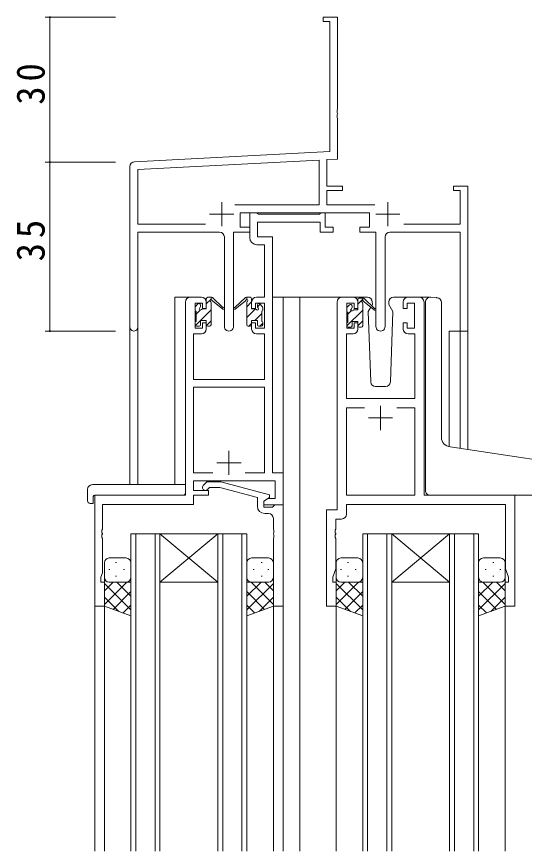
# Model space of a CAD drawing. Units: millimetres, scale not verified. Extents: x -841 to 292, y -594 to 212.
# Drawn here: x -722.2 to -617, y -90.4 to 82.4 of the extents above; entities that cross this region are included whole.
import ezdxf

# ---------------------------------------------------------------- set-up
doc = ezdxf.new("R2010")
doc.units = ezdxf.units.MM
doc.header["$LTSCALE"] = 2
doc.linetypes.add('DASHED3', pattern=[4, 3, -1])
for name, color, linetype, lineweight in [('0-3_YKK_11', 7, 'Continuous', 9), ('0-4_YKK_12', 2, 'Continuous', 9), ('0-5_YKK_13', 4, 'Continuous', 9), ('0-6_YKK_D', 6, 'Continuous', 9)]:
    doc.layers.add(name, color=color, linetype=linetype, lineweight=lineweight)
doc.styles.add('ＭＳ ゴシック', font='')
doc.styles.get('ＭＳ ゴシック').set_extended_font_data('MS Gothic')

msp = doc.modelspace()

# ---------------------------------------------------------------- linework, layer by layer
at = {"layer": '0-3_YKK_11'}
for p, q in [((-657.334, 54.487), (-657.334, 81.419)), ((-655.704, 82.319), (-655.704, 63.277)), ((-697.756, 52.369), (-657.334, 54.487)), ((-697.074, 50.772), (-659.534, 52.74)), ((-659.534, 52.74), (-659.534, 43.449)), ((-698.704, 18.134), (-698.704, 51.37)), ((-697.074, 39.449), (-697.074, 50.772)), ((-628.704, 47.319), (-628.704, 17.319)), ((-657.904, 46.419), (-657.904, 43.449)), ((-630.334, 39.449), (-630.334, 46.419)), ((-679.704, 44.019), (-679.704, 39.019)), ((-659.534, 43.449), (-677.012, 43.449)), ((-657.904, 43.449), (-647.996, 43.449)), ((-645.304, 44.019), (-645.304, 39.019)), ((-682.204, 41.519), (-677.204, 41.519)), ((-649.104, 41.819), (-675.904, 41.819)), ((-673.905, 41.819), (-672.575, 41.819)), ((-673.905, 36.689), (-673.905, 41.819)), ((-672.117, 41.519), (-659.463, 41.519)), ((-659.463, 41.519), (-659.28, 41.639)), ((-658.305, 41.819), (-658.305, 38.819)), ((-649.104, 38.819), (-649.104, 41.819)), ((-647.804, 41.519), (-642.804, 41.519)), ((-659.305, 39.889), (-672.275, 39.889)), ((-683.054, 39.449), (-697.074, 39.449)), ((-683.054, 39.449), (-697.074, 39.449)), ((-651.104, 37.819), (-651.104, 38.819)), ((-651.104, 38.819), (-649.104, 38.819)), ((-641.954, 39.449), (-630.334, 39.449)), ((-680.154, 37.819), (-697.074, 37.819)), ((-697.074, 37.819), (-697.074, 18.134)), ((-679.154, 18.269), (-679.154, 36.819)), ((-669.205, 36.819), (-669.205, -12.051)), ((-647.754, 37.819), (-651.104, 37.819)), ((-647.754, 18.269), (-647.754, 37.819)), ((-645.854, 36.819), (-645.854, 18.269)), ((-670.835, 35.189), (-672.405, 35.189)), ((-670.835, 24.319), (-670.835, 35.189)), ((-686.205, 24.319), (-683.905, 24.319)), ((-672.505, 24.319), (-670.835, 24.319)), ((-654.804, 24.319), (-652.504, 24.319)), ((-641.104, 24.319), (-638.804, 24.319)), ((-687.205, -16.681), (-687.205, 23.319)), ((-685.205, 23.119), (-685.205, 17.919)), ((-673.505, 22.019), (-673.505, 23.319)), ((-670.835, 17.919), (-670.835, 23.119)), ((-655.804, -19.681), (-655.804, 23.319)), ((-653.804, 23.119), (-653.804, 17.919)), ((-639.804, 17.919), (-639.804, 23.119)), ((-637.804, 23.319), (-637.804, -16.681)), ((-672.705, 22.019), (-673.505, 22.019)), ((-683.905, 16.719), (-685.575, 16.719)), ((-685.575, 16.719), (-685.575, 7.319)), ((-670.835, 16.719), (-672.505, 16.719)), ((-670.835, 7.319), (-670.835, 16.719)), ((-652.504, 16.719), (-653.874, 16.719)), ((-653.874, 16.719), (-653.874, 3.319)), ((-639.734, 16.719), (-641.104, 16.719)), ((-639.734, 3.319), (-639.734, 16.719)), ((-685.575, 7.319), (-670.835, 7.319)), ((-685.575, 5.689), (-670.835, 5.689)), ((-685.575, -12.051), (-685.575, 5.689)), ((-670.835, 5.689), (-670.835, -12.051)), ((-653.874, 3.319), (-639.734, 3.319)), ((-646.804, 1.819), (-646.804, -3.181)), ((-653.874, 1.389), (-650.154, 1.389)), ((-653.874, -16.681), (-653.874, 1.389)), ((-643.454, 1.389), (-639.734, 1.389)), ((-643.454, 1.389), (-639.734, 1.389)), ((-639.734, 1.389), (-639.734, -16.681)), ((-644.304, -0.681), (-649.304, -0.681)), ((-678.205, -7.481), (-678.205, -12.481)), ((-680.705, -9.981), (-675.705, -9.981)), ((-681.555, -12.051), (-685.575, -12.051)), ((-681.555, -12.051), (-685.575, -12.051)), ((-670.835, -12.051), (-674.855, -12.051)), ((-669.205, -12.051), (-667.005, -12.051)), ((-667.005, -12.051), (-667.005, -18.681)), ((-668.635, -13.681), (-685.575, -13.681)), ((-672.305, -17.161), (-680.066, -15.081)), ((-679.908, -13.881), (-669.805, -16.588)), ((-706.005, -16.681), (-687.205, -16.681)), ((-706.005, -39.681), (-706.005, -16.681)), ((-672.305, -18.981), (-672.305, -17.161)), ((-639.734, -16.681), (-653.874, -16.681)), ((-637.804, -16.681), (-619.004, -16.681)), ((-619.004, -16.681), (-619.004, -39.681)), ((-685.575, -18.581), (-704.375, -18.581)), ((-667.005, -18.681), (-667.005, -39.681)), ((-653.874, -18.611), (-653.874, -20.611)), ((-620.934, -18.611), (-653.874, -18.611)), ((-620.934, -31.95), (-620.934, -18.611)), ((-670.005, -20.481), (-670.805, -20.481)), ((-658.004, -19.681), (-655.804, -19.681)), ((-658.004, -39.681), (-658.004, -19.681)), ((-704.375, -24.639), (-704.375, -24.723)), ((-669.005, -24.639), (-668.885, -24.456)), ((-669.005, -24.723), (-669.005, -24.639)), ((-669.005, -39.681), (-669.005, -25.639)), ((-656.194, -24.456), (-656.074, -24.639)), ((-656.074, -24.639), (-656.074, -24.723)), ((-704.005, -34.681), (-704.005, -39.681)), ((-656.004, -34.681), (-656.004, -39.681)), ((-621.004, -39.681), (-621.004, -34.681)), ((-704.005, -39.681), (-706.005, -39.681)), ((-667.005, -39.681), (-669.005, -39.681)), ((-656.004, -39.681), (-658.004, -39.681)), ((-619.004, -39.681), (-621.004, -39.681))]:
    msp.add_line(p, q, dxfattribs=at)
for points in [[(-657.334, 81.419), (-658.704, 81.419), (-658.704, 82.319), (-655.704, 82.319)], [(-655.704, 63.277), (-655.824, 63.094), (-655.824, 62.544), (-655.704, 62.361), (-655.704, 62.277), (-655.824, 62.094), (-655.824, 61.544), (-655.704, 61.361), (-655.704, 52.94), (-657.904, 52.825), (-657.904, 47.319), (-654.704, 47.319), (-654.704, 46.419), (-657.904, 46.419)], [(-630.334, 46.419), (-631.704, 46.419), (-631.704, 47.319), (-628.704, 47.319)], [(-675.904, 41.819), (-675.904, 38.819), (-673.904, 38.819), (-673.904, 37.819), (-677.254, 37.819), (-677.254, 18.269)], [(-672.575, 41.819), (-672.3, 41.639), (-672.117, 41.519)], [(-659.28, 41.639), (-659.005, 41.819), (-658.305, 41.819)], [(-672.275, 39.889), (-672.275, 36.819), (-669.205, 36.819)], [(-658.305, 38.819), (-656.605, 38.819), (-656.605, 37.819), (-659.305, 37.819), (-659.305, 39.889)], [(-628.704, 17.319), (-630.334, 17.319), (-630.334, 37.819), (-644.854, 37.819)], [(-682.905, 23.319), (-682.905, 22.019), (-683.705, 22.019), (-683.705, 23.119), (-685.205, 23.119)], [(-670.835, 23.119), (-672.705, 23.119), (-672.705, 22.019)], [(-651.504, 23.319), (-651.504, 22.019), (-652.304, 22.019), (-652.304, 23.119), (-653.804, 23.119)], [(-639.804, 23.119), (-641.304, 23.119), (-641.304, 22.019), (-642.104, 22.019), (-642.104, 23.319)], [(-685.205, 17.919), (-683.705, 17.919), (-683.705, 19.019), (-682.905, 19.019), (-682.905, 17.719)], [(-673.505, 17.719), (-673.505, 19.019), (-672.705, 19.019)], [(-672.705, 19.019), (-672.705, 17.919), (-670.835, 17.919)], [(-653.804, 17.919), (-652.304, 17.919), (-652.304, 19.019), (-651.504, 19.019), (-651.504, 17.719)], [(-642.104, 17.719), (-642.104, 19.019), (-641.304, 19.019), (-641.304, 17.919), (-639.804, 17.919)], [(-685.575, -13.681), (-685.575, -15.681), (-682.405, -15.681), (-682.405, -16.681), (-685.575, -16.681), (-685.575, -18.581)], [(-667.005, -18.681), (-671.005, -18.681), (-671.005, -17.881), (-670.139, -17.381), (-668.635, -17.381), (-668.635, -13.681)], [(-683.529, -14.657), (-682.753, -13.881), (-679.908, -13.881)], [(-680.066, -15.081), (-682.256, -15.081), (-682.68, -15.505)], [(-669.805, -16.588), (-669.805, -17.188), (-671.005, -17.881), (-671.005, -19.181), (-669.205, -19.181), (-669.005, -18.981), (-668.705, -18.681), (-667.005, -18.681)], [(-704.375, -18.581), (-704.375, -23.723), (-704.495, -23.906), (-704.495, -24.456), (-704.375, -24.639)], [(-668.885, -24.456), (-668.885, -23.906), (-669.005, -23.723), (-669.005, -21.481)], [(-654.874, -21.611), (-656.074, -21.611), (-656.074, -23.723), (-656.194, -23.906), (-656.194, -24.456)], [(-704.375, -24.723), (-704.495, -24.906), (-704.495, -25.456), (-704.375, -25.639), (-704.375, -32.774), (-704.705, -33.681), (-704.705, -34.681), (-704.005, -34.681)], [(-669.005, -25.639), (-668.885, -25.456), (-668.885, -24.906), (-669.005, -24.723)], [(-656.074, -24.723), (-656.194, -24.906), (-656.194, -25.456), (-656.074, -25.639), (-656.074, -31.95), (-656.704, -33.681), (-656.704, -34.681), (-656.004, -34.681)], [(-621.004, -34.681), (-620.304, -34.681), (-620.304, -33.681), (-620.934, -31.95)]]:
    msp.add_lwpolyline(points, dxfattribs=at)
for centre, radius, start, end in [((-697.704, 51.37), 1, 93.00002, 180), ((-680.154, 36.819), 1, 0, 89.99998), ((-672.405, 36.689), 1.5, 180, 269.99998), ((-644.854, 36.819), 1, 90, 179.99998), ((-686.205, 23.319), 1, 90, 179.99998), ((-683.905, 23.319), 1, 0, 89.99998), ((-672.505, 23.319), 1, 90, 179.99998), ((-654.804, 23.319), 1, 90, 179.99998), ((-652.504, 23.319), 1, 0, 89.99998), ((-641.104, 23.319), 1, 90, 179.99998), ((-638.804, 23.319), 1, 0, 89.99998), ((-697.889, 18.134), 0.815, 179.99998, 0), ((-683.905, 17.719), 1, 270, 359.99998), ((-678.204, 18.269), 0.95, 179.99998, 0), ((-672.505, 17.719), 1, 180, 269.99998), ((-652.504, 17.719), 1, 270, 359.99998), ((-646.804, 18.269), 0.95, 179.99998, 0), ((-641.104, 17.719), 1, 180, 269.99998), ((-683.105, -15.081), 0.6, 134.99998, 315), ((-670.805, -18.981), 1.5, 180, 269.99998), ((-670.005, -21.481), 1, 0, 89.99998), ((-654.874, -20.611), 1, 270, 359.99998)]:
    msp.add_arc(centre, radius, start, end, dxfattribs=at)
at = {"layer": '0-4_YKK_12'}
for p, q in [((-686.204, 24.319), (-689.404, 24.319)), ((-689.404, -14.493), (-689.404, 24.319)), ((-669.205, 24.319), (-663.504, 24.319)), ((-667.004, 24.319), (-667.004, -90.431)), ((-664.004, 24.319), (-654.804, 24.319)), ((-663.504, 24.319), (-663.504, -90.431)), ((-638.804, 24.319), (-636.737, 24.319)), ((-698.704, 18.134), (-698.704, -14.493)), ((-697.074, 18.134), (-697.098, -14.493)), ((-628.704, 17.319), (-632.604, 17.319)), ((-632.604, 17.319), (-632.604, -6.627)), ((-630.334, 17.319), (-630.334, -6.97)), ((-628.704, 17.319), (-628.704, -7.217)), ((-706.004, -16.681), (-706.004, -90.431)), ((-702.904, -16.681), (-705.404, -16.681)), ((-692.502, -24.681), (-698.502, -24.681)), ((-698.502, -24.681), (-698.502, -90.431)), ((-697.502, -90.431), (-697.502, -24.681)), ((-693.502, -24.681), (-693.502, -90.431)), ((-692.502, -24.681), (-680.502, -24.681)), ((-692.502, -24.681), (-680.502, -34.681)), ((-680.502, -24.681), (-692.502, -34.681)), ((-692.502, -90.431), (-692.502, -24.681)), ((-674.502, -24.681), (-680.502, -24.681)), ((-680.502, -24.681), (-680.502, -90.431)), ((-679.502, -90.431), (-679.502, -24.681)), ((-675.502, -24.681), (-675.502, -90.431)), ((-674.502, -90.431), (-674.502, -24.681)), ((-644.502, -24.681), (-650.502, -24.681)), ((-650.502, -24.681), (-650.502, -90.431)), ((-649.502, -90.431), (-649.502, -24.681)), ((-645.502, -24.681), (-645.502, -90.431)), ((-644.502, -24.681), (-632.502, -24.681)), ((-644.502, -24.681), (-632.502, -34.682)), ((-632.502, -24.681), (-644.502, -34.682)), ((-644.502, -90.431), (-644.502, -24.681)), ((-626.502, -24.681), (-632.502, -24.681)), ((-632.502, -24.681), (-632.502, -90.431)), ((-631.502, -90.431), (-631.502, -24.681)), ((-627.502, -24.681), (-627.502, -90.431)), ((-626.502, -90.431), (-626.502, -24.681)), ((-692.502, -34.681), (-680.502, -34.681)), ((-644.502, -34.682), (-632.502, -34.682)), ((-704.004, -39.181), (-704.004, -90.431)), ((-669.004, -39.181), (-669.004, -90.431)), ((-656.004, -39.181), (-656.004, -90.431)), ((-621.004, -39.181), (-621.004, -90.431))]:
    msp.add_line(p, q, dxfattribs=at)
at = {"layer": '0-5_YKK_13'}
for p, q in [((-682.604, 24.319), (-681.814, 24.319)), ((-681.904, 23.819), (-681.904, 24.319)), ((-681.621, 24.249), (-679.438, 22.201)), ((-674.787, 24.249), (-676.97, 22.201)), ((-673.804, 24.319), (-674.594, 24.319)), ((-674.504, 23.819), (-674.504, 24.319)), ((-649.517, 24.319), (-652.504, 24.319)), ((-641.104, 24.319), (-644.091, 24.319)), ((-636.419, 24.342), (-635.207, 24.236)), ((-635.119, 24.228), (-635.207, 24.236)), ((-685.117, 22.431), (-684.617, 22.931)), ((-684.104, 22.719), (-684.104, 22.38)), ((-682.904, 22.938), (-681.904, 23.938)), ((-681.904, 18.619), (-681.904, 23.219)), ((-679.471, 21.856), (-681.611, 23.553)), ((-676.937, 21.856), (-674.797, 23.553)), ((-674.504, 22.358), (-673.504, 23.358)), ((-674.504, 18.619), (-674.504, 23.219)), ((-673.504, 21.919), (-673.504, 24.019)), ((-672.304, 22.719), (-672.304, 22.38)), ((-672.297, 22.319), (-671.739, 22.878)), ((-671.291, 22.431), (-671.791, 22.931)), ((-653.716, 22.231), (-653.216, 22.731)), ((-652.703, 22.519), (-652.703, 22.18)), ((-651.503, 22.908), (-650.503, 23.908)), ((-651.203, 24.119), (-650.413, 24.119)), ((-650.503, 23.619), (-650.503, 24.119)), ((-650.503, 18.419), (-650.503, 23.019)), ((-650.22, 24.049), (-648.037, 22.001)), ((-648.07, 21.656), (-650.21, 23.353)), ((-637.507, -6.211), (-637.507, 23.346)), ((-634.207, -4.667), (-634.207, 23.232)), ((-685.204, 21.619), (-685.204, 22.219)), ((-685.004, 20.838), (-684.165, 21.677)), ((-685.004, 19.319), (-685.004, 21.419)), ((-684.078, 19.519), (-681.904, 21.693)), ((-674.504, 20.113), (-672.704, 21.913)), ((-672.765, 21.919), (-673.504, 21.919)), ((-672.853, 19.519), (-671.404, 20.968)), ((-671.404, 19.319), (-671.404, 21.419)), ((-671.204, 21.619), (-671.204, 22.219)), ((-653.803, 21.419), (-653.803, 22.019)), ((-653.799, 18.367), (-650.503, 21.663)), ((-653.603, 20.808), (-652.875, 21.537)), ((-653.603, 19.119), (-653.603, 21.219)), ((-648.825, 22.255), (-649.346, 21.352)), ((-649.346, 21.352), (-648.838, 6.784)), ((-644.77, 6.784), (-644.262, 21.352)), ((-685.204, 18.619), (-685.204, 19.119)), ((-685.15, 18.447), (-684.104, 19.493)), ((-684.104, 19.519), (-682.904, 19.519)), ((-684.104, 19.519), (-684.104, 18.619)), ((-682.904, 19.519), (-682.904, 18.619)), ((-682.871, 18.481), (-681.904, 19.448)), ((-672.304, 19.519), (-673.504, 19.519)), ((-673.504, 19.519), (-673.504, 18.619)), ((-672.304, 19.519), (-672.304, 18.619)), ((-671.204, 18.619), (-671.204, 19.119)), ((-652.703, 19.319), (-652.703, 18.419)), ((-652.703, 19.319), (-651.503, 19.319)), ((-651.503, 18.418), (-650.503, 19.418)), ((-651.503, 19.319), (-651.503, 18.419)), ((-684.404, 18.319), (-684.904, 18.319)), ((-682.204, 18.319), (-682.604, 18.319)), ((-674.204, 18.319), (-673.804, 18.319)), ((-674.053, 18.319), (-673.504, 18.868)), ((-672.004, 18.319), (-671.504, 18.319)), ((-671.808, 18.319), (-671.204, 18.923)), ((-653.803, 18.419), (-653.803, 18.919)), ((-653.003, 18.119), (-653.503, 18.119)), ((-650.803, 18.119), (-651.203, 18.119)), ((-647.838, 5.819), (-645.77, 5.819)), ((-637.507, -15.679), (-637.507, -6.211)), ((-600.919, -11.425), (-632.381, -6.66)), ((-707.492, -15.493), (-707.492, -17.869)), ((-706.492, -14.493), (-687.204, -14.493)), ((-687.204, -15.493), (-687.204, -14.493)), ((-687.204, -15.493), (-687.204, -16.181)), ((-706.304, -16.981), (-706.304, -17.873)), ((-706.004, -16.681), (-687.704, -16.681)), ((-636.507, -16.679), (-601.007, -16.679)), ((-704.004, -30.681), (-704.004, -33.681)), ((-699.504, -29.681), (-703.004, -29.681)), ((-701.669, -30.629), (-701.469, -30.629)), ((-698.504, -33.681), (-698.504, -30.681)), ((-674.505, -33.681), (-674.505, -30.681)), ((-673.505, -29.681), (-670.005, -29.681)), ((-671.34, -30.629), (-671.54, -30.629)), ((-669.005, -30.681), (-669.005, -33.681)), ((-656.004, -30.681), (-656.004, -33.681)), ((-651.504, -29.681), (-655.004, -29.681)), ((-653.669, -30.629), (-653.469, -30.629)), ((-650.504, -33.681), (-650.504, -30.681)), ((-626.505, -33.681), (-626.505, -30.681)), ((-625.505, -29.681), (-622.005, -29.681)), ((-623.34, -30.629), (-623.54, -30.629)), ((-621.005, -30.681), (-621.005, -33.681)), ((-703.084, -32.044), (-702.884, -32.044)), ((-700.054, -32.044), (-699.854, -32.044)), ((-672.955, -32.044), (-673.155, -32.044)), ((-669.925, -32.044), (-670.125, -32.044)), ((-655.084, -32.044), (-654.884, -32.044)), ((-652.054, -32.044), (-651.854, -32.044)), ((-624.955, -32.044), (-625.155, -32.044)), ((-621.925, -32.044), (-622.125, -32.044)), ((-704.004, -39.681), (-704.004, -33.681)), ((-701.669, -33.459), (-701.469, -33.459)), ((-698.504, -33.459), (-698.504, -41.645)), ((-674.505, -33.459), (-674.505, -41.645)), ((-671.34, -33.459), (-671.54, -33.459)), ((-669.005, -39.681), (-669.005, -33.681)), ((-656.004, -39.681), (-656.004, -33.681)), ((-653.669, -33.459), (-653.469, -33.459)), ((-650.504, -33.459), (-650.504, -41.645)), ((-626.505, -33.459), (-626.505, -41.645)), ((-623.34, -33.459), (-623.54, -33.459)), ((-621.005, -39.681), (-621.005, -33.681)), ((-699.384, -34.681), (-704.004, -39.301)), ((-702.212, -34.681), (-704.004, -36.473)), ((-704.004, -34.949), (-698.504, -40.449)), ((-703.004, -34.681), (-699.404, -34.681)), ((-702.604, -34.681), (-698.504, -34.681)), ((-701.444, -34.681), (-698.504, -37.621)), ((-698.615, -34.681), (-698.504, -34.792)), ((-674.394, -34.681), (-674.505, -34.792)), ((-670.405, -34.681), (-674.505, -34.681)), ((-671.565, -34.681), (-674.505, -37.621)), ((-669.005, -34.949), (-674.505, -40.449)), ((-673.626, -34.681), (-669.005, -39.301)), ((-670.005, -34.681), (-673.605, -34.681)), ((-670.797, -34.681), (-669.005, -36.473)), ((-651.384, -34.681), (-656.004, -39.301)), ((-654.212, -34.681), (-656.004, -36.473)), ((-656.004, -34.949), (-650.504, -40.449)), ((-655.004, -34.681), (-651.404, -34.681)), ((-654.604, -34.681), (-650.504, -34.681)), ((-653.444, -34.681), (-650.504, -37.621)), ((-650.615, -34.681), (-650.504, -34.792)), ((-626.394, -34.681), (-626.505, -34.792)), ((-622.405, -34.681), (-626.505, -34.681)), ((-623.565, -34.681), (-626.505, -37.621)), ((-621.005, -34.949), (-626.505, -40.449)), ((-625.626, -34.681), (-621.005, -39.301)), ((-622.005, -34.681), (-625.605, -34.681)), ((-622.797, -34.681), (-621.005, -36.473)), ((-704.004, -37.778), (-701.043, -40.738)), ((-698.504, -36.63), (-702.2, -40.325)), ((-674.505, -36.63), (-670.809, -40.325)), ((-669.005, -37.778), (-671.966, -40.738)), ((-656.004, -37.778), (-653.043, -40.738)), ((-650.504, -36.63), (-654.2, -40.325)), ((-626.505, -36.63), (-622.809, -40.325)), ((-621.005, -37.778), (-623.966, -40.738)), ((-698.504, -41.645), (-704.004, -39.681)), ((-698.504, -39.458), (-700.116, -41.07)), ((-674.505, -39.458), (-672.894, -41.07)), ((-674.505, -41.645), (-669.005, -39.681)), ((-650.504, -41.645), (-656.004, -39.681)), ((-650.504, -39.458), (-652.116, -41.07)), ((-626.505, -39.458), (-624.894, -41.07)), ((-626.505, -41.645), (-621.005, -39.681))]:
    msp.add_line(p, q, dxfattribs=at)
for points in [[(-683.643, 21.919), (-682.904, 21.919), (-682.904, 24.019)], [(-652.242, 21.719), (-651.503, 21.719), (-651.503, 23.819)], [(-648.518, 23.354), (-648.499, 22.819), (-648.643, 22.569)], [(-644.262, 21.352), (-645.109, 22.819), (-645.09, 23.354)], [(-706.492, -18.373), (-706.304, -18.373), (-706.304, -17.873)]]:
    msp.add_lwpolyline(points, dxfattribs=at)
for centre, radius, start, end in [((-682.604, 24.019), 0.3, 90, 180), ((-681.814, 24.019), 0.3, 49.8974, 90), ((-674.594, 24.019), 0.3, 90, 130.10258), ((-673.804, 24.019), 0.3, 0, 90), ((-649.517, 23.319), 1, 2, 90), ((-644.091, 23.319), 1, 90, 178), ((-636.507, 23.346), 1, 85, 180), ((-635.207, 23.232), 1, 0, 85), ((-684.404, 22.719), 0.3, 0, 135), ((-681.904, 23.619), 0.2, 20.88332, 233.1301), ((-682.204, 23.219), 0.3, 0, 53.1301), ((-681.437, 23.797), 0.3, 200.88332, 234.62001), ((-674.971, 23.797), 0.3, 305.37997, 339.11667), ((-674.504, 23.619), 0.2, 306.86989, 159.11667), ((-674.204, 23.219), 0.3, 126.86989, 180), ((-672.004, 22.719), 0.3, 45, 180), ((-653.003, 22.519), 0.3, 0, 135), ((-651.203, 23.819), 0.3, 90, 180), ((-650.503, 23.419), 0.2, 20.88332, 233.1301), ((-650.803, 23.019), 0.3, 0, 53.1301), ((-650.413, 23.819), 0.3, 49.8974, 90), ((-650.036, 23.597), 0.3, 200.88332, 234.62001), ((-684.904, 22.219), 0.3, 135, 180), ((-685.004, 21.619), 0.2, 180, 270), ((-684.104, 21.919), 0.25, 123.05573, 326.94426), ((-684.404, 22.38), 0.3, 303.05573, 0), ((-683.643, 21.619), 0.3, 90, 146.94426), ((-679.355, 22.019), 0.2, 234.62001, 114.62001), ((-677.053, 22.019), 0.2, 65.37997, 305.37997), ((-672.765, 21.619), 0.3, 33.05573, 90), ((-672.304, 21.919), 0.25, 213.05573, 56.94426), ((-672.004, 22.38), 0.3, 180, 236.94426), ((-671.404, 21.619), 0.2, 270, 0), ((-671.504, 22.219), 0.3, 0, 45), ((-653.503, 22.019), 0.3, 135, 180), ((-653.603, 21.419), 0.2, 180, 270), ((-652.703, 21.719), 0.25, 123.05573, 326.94426), ((-653.003, 22.18), 0.3, 303.05573, 0), ((-652.242, 21.419), 0.3, 90, 146.94426), ((-647.954, 21.819), 0.2, 234.62001, 114.62001), ((-685.004, 19.119), 0.2, 90, 180), ((-671.404, 19.119), 0.2, 0, 90), ((-653.603, 18.919), 0.2, 90, 180), ((-684.904, 18.619), 0.3, 180, 270), ((-684.404, 18.619), 0.3, 270, 0), ((-682.604, 18.619), 0.3, 180, 270), ((-682.204, 18.619), 0.3, 270, 0), ((-674.204, 18.619), 0.3, 180, 270), ((-673.804, 18.619), 0.3, 270, 0), ((-672.004, 18.619), 0.3, 180, 270), ((-671.504, 18.619), 0.3, 270, 0), ((-653.503, 18.419), 0.3, 180, 270), ((-653.003, 18.419), 0.3, 270, 0), ((-651.203, 18.419), 0.3, 180, 270), ((-650.803, 18.419), 0.3, 270, 0), ((-647.838, 6.819), 1, 182, 270), ((-645.77, 6.819), 1, 270, 358), ((-632.207, -4.667), 2, 180, 264.99998), ((-706.492, -15.493), 1, 90.0051, 180), ((-706.004, -16.981), 0.3, 90, 180), ((-687.704, -16.181), 0.5, 270, 0), ((-636.507, -15.679), 1, 180, 224.427), ((-636.507, -15.679), 1, 224.427, 270), ((-636.507, -15.679), 1, 224.427, 238.63306), ((-707.064, -17.896), 0.427, 176.2506, 225.91696), ((-706.719, -17.227), 1.168, 236.65906, 281.21634), ((-703.004, -30.681), 1, 90, 180), ((-699.504, -30.681), 1, 0, 90), ((-673.505, -30.681), 1, 89.99998, 179.99998), ((-670.005, -30.681), 1, 359.99998, 89.99998), ((-655.004, -30.681), 1, 90, 180), ((-651.504, -30.681), 1, 0, 90), ((-625.505, -30.681), 1, 89.99998, 179.99998), ((-622.005, -30.681), 1, 359.99998, 89.99998), ((-703.004, -33.681), 1, 180, 270), ((-703.004, -33.681), 1, 180, 270), ((-699.504, -33.681), 1, 270, 0), ((-699.504, -33.681), 1, 270, 0), ((-673.505, -33.681), 1, 179.99998, 269.99998), ((-673.505, -33.681), 1, 179.99998, 269.99998), ((-670.005, -33.681), 1, 269.99998, 359.99998), ((-670.005, -33.681), 1, 269.99998, 359.99998), ((-655.004, -33.681), 1, 180, 270), ((-655.004, -33.681), 1, 180, 270), ((-651.504, -33.681), 1, 270, 0), ((-651.504, -33.681), 1, 270, 0), ((-625.505, -33.681), 1, 179.99998, 269.99998), ((-625.505, -33.681), 1, 179.99998, 269.99998), ((-622.005, -33.681), 1, 269.99998, 359.99998), ((-622.005, -33.681), 1, 269.99998, 359.99998)]:
    msp.add_arc(centre, radius, start, end, dxfattribs=at)
at = {"layer": '0-5_YKK_13', "linetype": 'DASHED3'}
for centre, start, end in [((-630.746, -17.181), 90, 93.72617), ((-630.746, -17.181), 90, 93.72617), ((-628.862, -17.181), 87.13426, 90), ((-628.862, -17.181), 87.13426, 90)]:
    msp.add_arc(centre, 0.5, start, end, dxfattribs=at)
at = {"layer": '0-6_YKK_D'}
for p, q in [((-701.704, 82.319), (-716.273, 82.319)), ((-715.273, 82.319), (-715.273, 52.319)), ((-701.704, 52.319), (-716.273, 52.319)), ((-701.704, 52.319), (-716.273, 52.319)), ((-715.273, 52.319), (-715.273, 17.319)), ((-701.704, 17.319), (-716.273, 17.319))]:
    msp.add_line(p, q, dxfattribs=at)
for centre, start, end in [((-715.273, 82.319), 90, 270), ((-715.273, 82.319), 270, 90), ((-715.273, 52.319), 90, 270), ((-715.273, 52.319), 90, 270), ((-715.273, 52.319), 270, 90), ((-715.273, 52.319), 270, 90), ((-715.273, 17.319), 90, 270), ((-715.273, 17.319), 270, 90)]:
    msp.add_arc(centre, 0.106, start, end, dxfattribs=at)

# ---------------------------------------------------------------- texts
at = {"layer": '0-6_YKK_D', "color": 7, "char_height": 5.865, "attachment_point": 7, "rotation": 90, "style": 'ＭＳ ゴシック'}
for s, insert in [('\\T1.27;\\W0.95;30', (-716.273, 64.188)), ('\\T1.27;\\W0.95;35', (-716.273, 31.749))]:
    msp.add_mtext(s, dxfattribs=dict(at, insert=insert))

doc.saveas('drawing.dxf')
